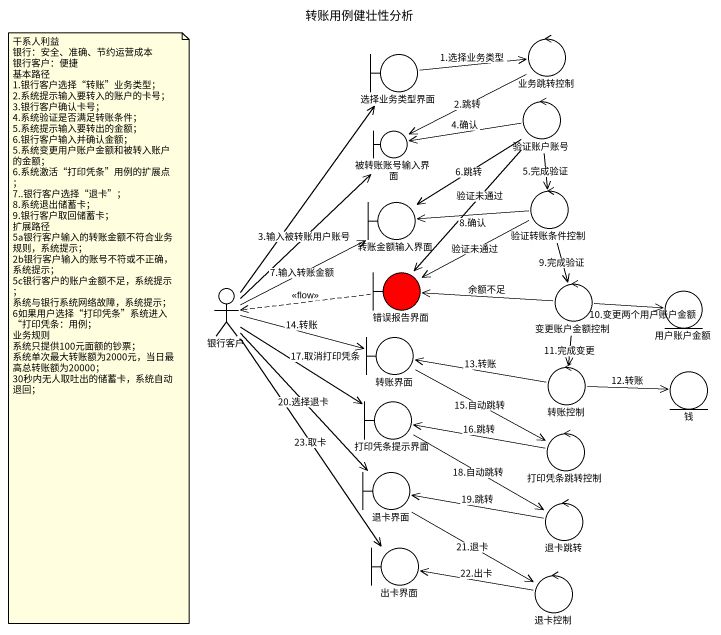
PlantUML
@startuml
title 转账用例健壮性分析
control 业务跳转控制
boundary 选择业务类型界面
control 验证账户账号
boundary 被转账账号输入界面
boundary 转账金额输入界面
control 验证转账条件控制
boundary 错误报告界面 #FF0000
control 变更账户金额控制
actor 银行客户
entity 用户账户金额
boundary 转账界面
control 转账控制
entity 钱
boundary 打印凭条提示界面
control 打印凭条跳转控制
boundary 退卡界面
control 退卡跳转
boundary 出卡界面
control 退卡控制
业务跳转控制 --> 被转账账号输入界面 : 2.跳转
选择业务类型界面 -right-> 业务跳转控制 : 1.选择业务类型
验证账户账号 -left-> 被转账账号输入界面 : 4.确认
验证账户账号 --> 转账金额输入界面 : 6.跳转
验证账户账号 --> 验证转账条件控制 : 5.完成验证
验证账户账号 --> 错误报告界面 : 验证未通过
验证转账条件控制 -left-> 转账金额输入界面 : 8.确认
验证转账条件控制 -left-> 错误报告界面 : 验证未通过
验证转账条件控制 --> 变更账户金额控制 : 9.完成验证
错误报告界面 .left.> 银行客户 : <<flow>>
变更账户金额控制 -left-> 错误报告界面 : 余额不足
变更账户金额控制 -right-> 用户账户金额 : 10.变更两个用户账户金额
变更账户金额控制 --> 转账控制 : 11.完成变更
银行客户 -up-> 选择业务类型界面
银行客户 -up-> 被转账账号输入界面 : 3.输入被转账用户账号
银行客户 -right-> 转账金额输入界面 : 7.输入转账金额
银行客户 -right-> 转账界面 : 14.转账
银行客户 --> 打印凭条提示界面 : 17.取消打印凭条
银行客户 --> 退卡界面 : 20.选择退卡
银行客户 --> 出卡界面 : 23.取卡
转账界面 -right-> 打印凭条跳转控制 : 15.自动跳转
转账控制 -left-> 转账界面 : 13.转账
转账控制 -right-> 钱 : 12.转账
打印凭条提示界面 -right-> 退卡跳转 : 18.自动跳转
打印凭条跳转控制 -left-> 打印凭条提示界面 : 16.跳转
退卡界面 --> 退卡控制 : 21.退卡
退卡跳转 -left-> 退卡界面 : 19.跳转
退卡控制 -left-> 出卡界面 : 22.出卡
note as N1
  干系人利益
  银行：安全、准确、节约运营成本
  银行客户：便捷
  基本路径
  1.银行客户选择“转账”业务类型；
  2.系统提示输入要转入的账户的卡号；
  3.银行客户确认卡号；
  4.系统验证是否满足转账条件；
  5.系统提示输入要转出的金额；
  6.银行客户输入并确认金额；
  5.系统变更用户账户金额和被转入账户的金额；
  6.系统激活“打印凭条”用例的扩展点；
  7..银行客户选择“退卡”；
  8.系统退出储蓄卡；
  9.银行客户取回储蓄卡；
  扩展路径
  5a银行客户输入的转账金额不符合业务规则，系统提示；
  2b银行客户输入的账号不符或不正确，系统提示；
  5c银行客户的账户金额不足，系统提示；
  系统与银行系统网络故障，系统提示；
  6如果用户选择“打印凭条”系统进入“打印凭条：用例；
  业务规则
  系统只提供100元面额的钞票；
  系统单次最大转账额为2000元，当日最高总转账额为20000；
  30秒内无人取吐出的储蓄卡，系统自动退回；
end note
@enduml
